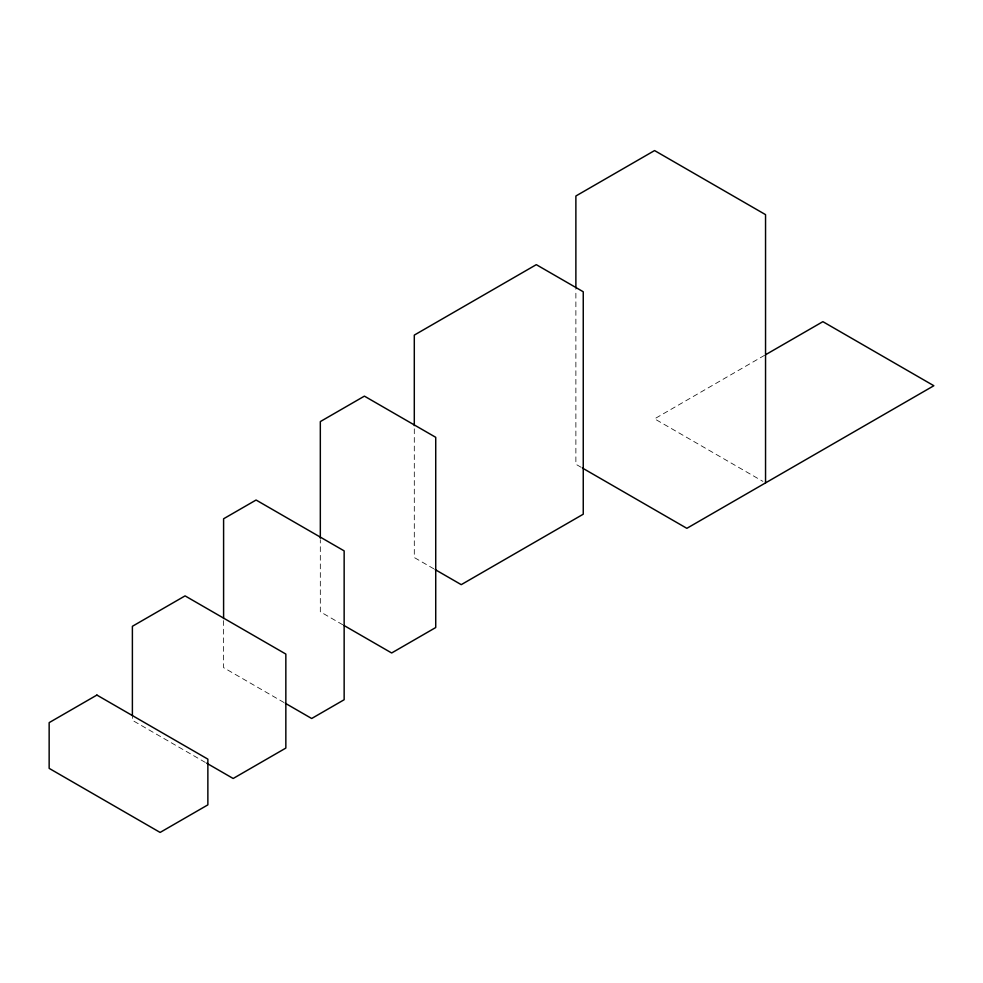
<?xml version="1.0" encoding="UTF-8"?>
<svg xmlns="http://www.w3.org/2000/svg" width="983" height="983" viewBox="0 0 983 983"><rect width="100%" height="100%" fill="white"/><g stroke="black" fill="none" stroke-linecap="round" stroke-linejoin="round"><path stroke-width="0.74" stroke-dasharray="4.92 3.69" d="M764.565 355.318L654.567 418.832L762.906 481.375M581.162 467.306L575.878 464.259L575.878 289.506M433.859 568.838L414.298 557.545L414.298 427.15M342.772 624.77L320.323 611.807L320.323 539.704M284.062 702.562L223.596 667.641L223.596 620.076M205.324 762.415L132.386 720.306L132.386 717.271"/><path stroke-width="1.47" d="M765.892 354.556L822.882 321.662L933.85 385.729L686.847 528.326L582.489 468.08M435.162 569.599L461.248 584.652L583.251 514.207L583.251 291.767L536.3 264.66L414.298 335.105L414.298 425.614M344.099 625.532L391.652 652.982L435.727 627.535L435.727 437.312L364.41 396.137L320.323 421.584L320.323 538.168M285.377 703.312L311.672 718.499L344.148 699.736L344.148 550.873L256.084 500.028L223.596 518.778L223.596 618.54M206.651 763.177L233.168 778.487L285.844 748.075L285.844 654.064L185.074 595.882L132.386 626.294L132.386 715.759M765.548 482.899L765.548 214.638L654.567 150.571L575.878 195.998L575.878 287.97M96.899 695.067L49.15 722.64L49.15 768.362L160.118 832.429L207.868 804.868L207.868 759.146L96.899 695.067"/></g></svg>
